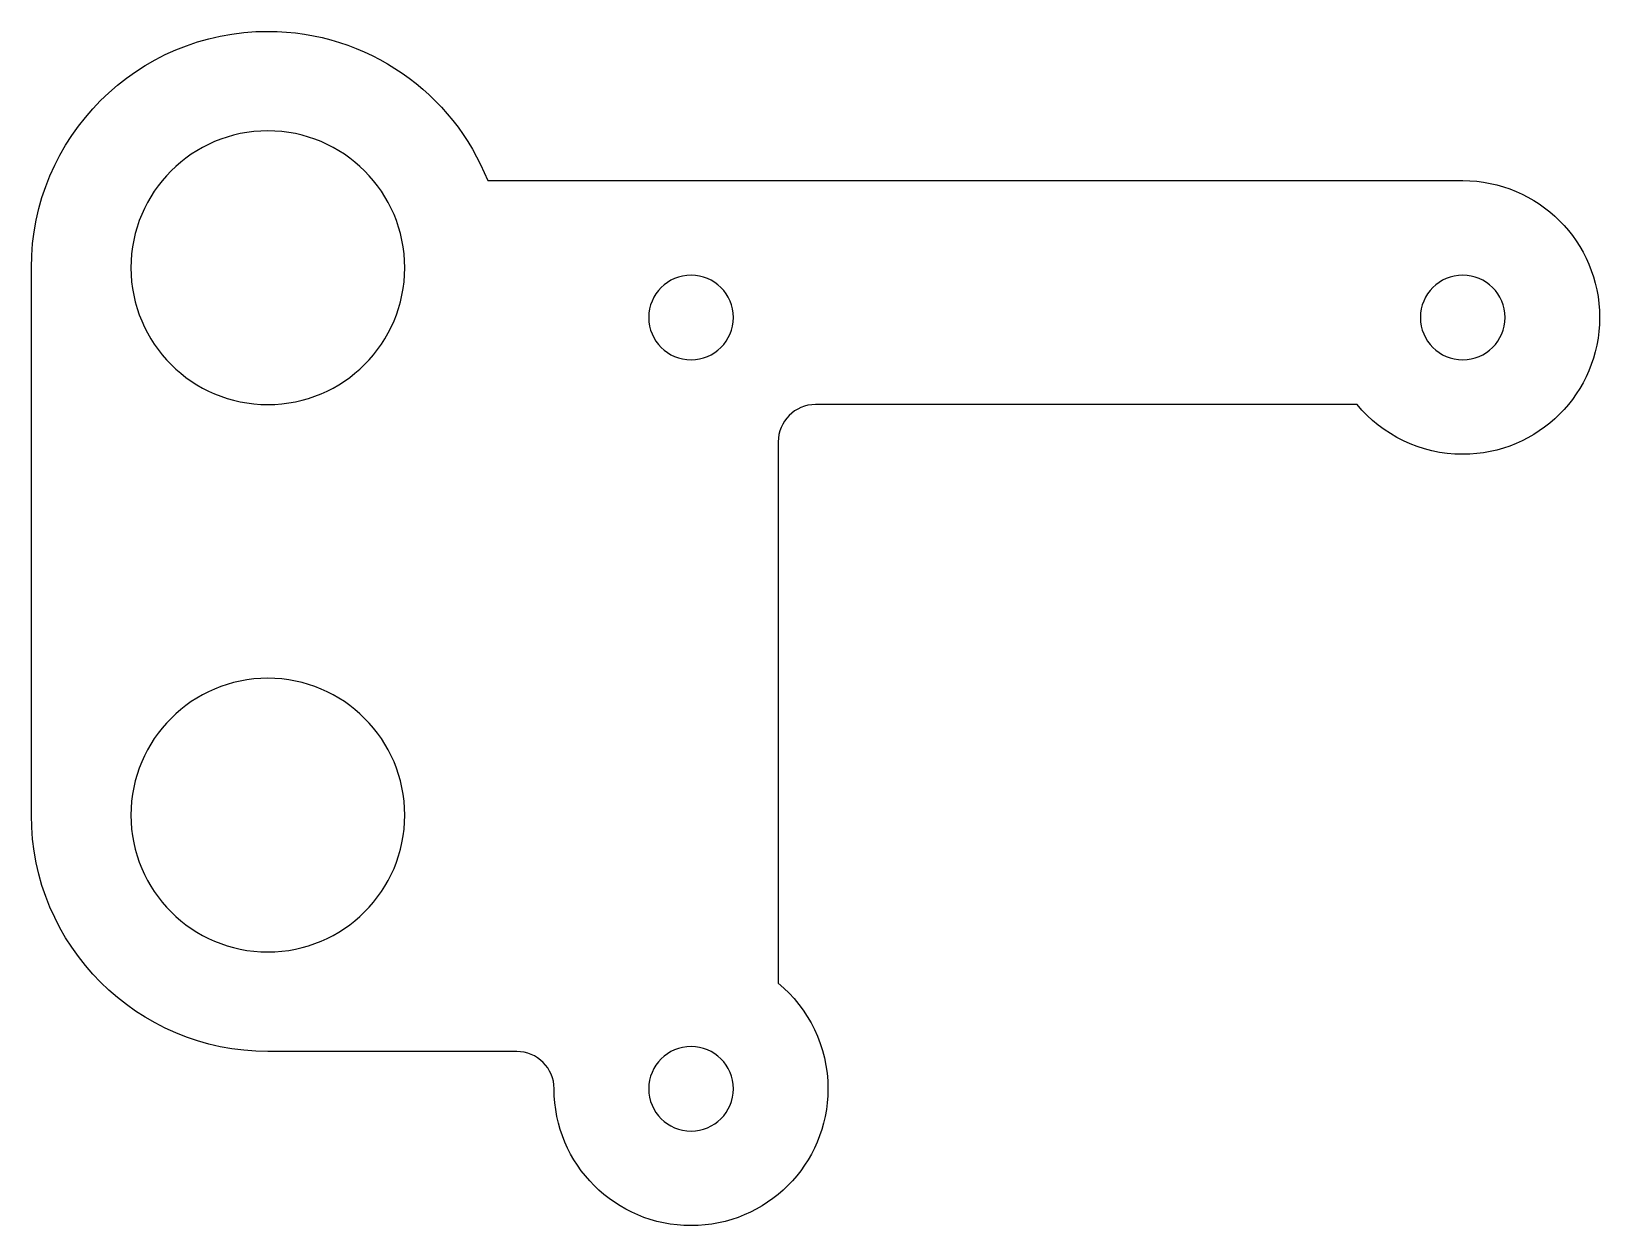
# Model space of a CAD drawing. Extents: x -40 to 23, y -8 to 40.
import ezdxf

# ---------------------------------------------------------------- set-up
doc = ezdxf.new("R2010")
doc.units = 0
doc.layers.add('EBENE_3', color=7, linetype='CONTINUOUS')

msp = doc.modelspace()

# ---------------------------------------------------------------- linework, layer by layer
at = {"layer": 'EBENE_3', "color": 7}
for points, knots in [([(17.5, 34.001), (17.497, 34.001), (17.493, 34), (17.49, 34), (17.49, 34), (-21.669, 34), (-21.669, 34), (-23.062, 37.514), (-26.49, 40), (-30.5, 40), (-35.747, 40), (-40, 35.747), (-40, 30.5), (-40, 30.5), (-40, 8.5), (-40, 8.5), (-40, 3.253), (-35.747, -1), (-30.5, -1), (-30.5, -1), (-20.5, -1), (-20.5, -1), (-19.672, -1), (-19, -1.672), (-19, -2.5), (-19, -5.538), (-16.538, -8), (-13.5, -8), (-10.462, -8), (-8, -5.538), (-8, -2.5), (-8, -0.792), (-8.779, 0.734), (-10, 1.743), (-10, 1.743), (-10, 23.5), (-10, 23.5), (-10, 24.328), (-9.328, 25), (-8.5, 25), (-8.5, 25), (13.258, 25), (13.258, 25), (14.267, 23.779), (15.792, 23), (17.5, 23), (20.538, 23), (23, 25.463), (23, 28.5), (23, 31.538), (20.538, 34.001), (17.5, 34.001)], [0, 0, 0, 0, 1, 1, 1, 2, 2, 2, 3, 3, 3, 4, 4, 4, 5, 5, 5, 6, 6, 6, 7, 7, 7, 8, 8, 8, 9, 9, 9, 10, 10, 10, 11, 11, 11, 12, 12, 12, 13, 13, 13, 14, 14, 14, 15, 15, 15, 16, 16, 16, 17, 17, 17, 17]), ([(-25, 30.5), (-25, 27.462), (-27.462, 25), (-30.5, 25), (-33.538, 25), (-36, 27.462), (-36, 30.5), (-36, 33.538), (-33.538, 36), (-30.5, 36), (-27.462, 36), (-25, 33.538), (-25, 30.5)], [0, 0, 0, 0, 1, 1, 1, 2, 2, 2, 3, 3, 3, 4, 4, 4, 4]), ([(-11.8, 28.5), (-11.8, 27.561), (-12.561, 26.8), (-13.5, 26.8), (-14.439, 26.8), (-15.2, 27.561), (-15.2, 28.5), (-15.2, 29.439), (-14.439, 30.2), (-13.5, 30.2), (-12.561, 30.2), (-11.8, 29.439), (-11.8, 28.5)], [0, 0, 0, 0, 1, 1, 1, 2, 2, 2, 3, 3, 3, 4, 4, 4, 4]), ([(19.2, 28.5), (19.2, 27.561), (18.439, 26.8), (17.5, 26.8), (16.561, 26.8), (15.8, 27.561), (15.8, 28.5), (15.8, 29.439), (16.561, 30.2), (17.5, 30.2), (18.439, 30.2), (19.2, 29.439), (19.2, 28.5)], [0, 0, 0, 0, 1, 1, 1, 2, 2, 2, 3, 3, 3, 4, 4, 4, 4]), ([(-25, 8.5), (-25, 5.462), (-27.462, 3), (-30.5, 3), (-33.538, 3), (-36, 5.462), (-36, 8.5), (-36, 11.538), (-33.538, 14), (-30.5, 14), (-27.462, 14), (-25, 11.538), (-25, 8.5)], [0, 0, 0, 0, 1, 1, 1, 2, 2, 2, 3, 3, 3, 4, 4, 4, 4]), ([(-11.8, -2.5), (-11.8, -3.439), (-12.561, -4.2), (-13.5, -4.2), (-14.439, -4.2), (-15.2, -3.439), (-15.2, -2.5), (-15.2, -1.561), (-14.439, -0.8), (-13.5, -0.8), (-12.561, -0.8), (-11.8, -1.561), (-11.8, -2.5)], [0, 0, 0, 0, 1, 1, 1, 2, 2, 2, 3, 3, 3, 4, 4, 4, 4])]:
    msp.add_open_spline(points, degree=3, knots=knots, dxfattribs=at)

doc.saveas('drawing.dxf')
